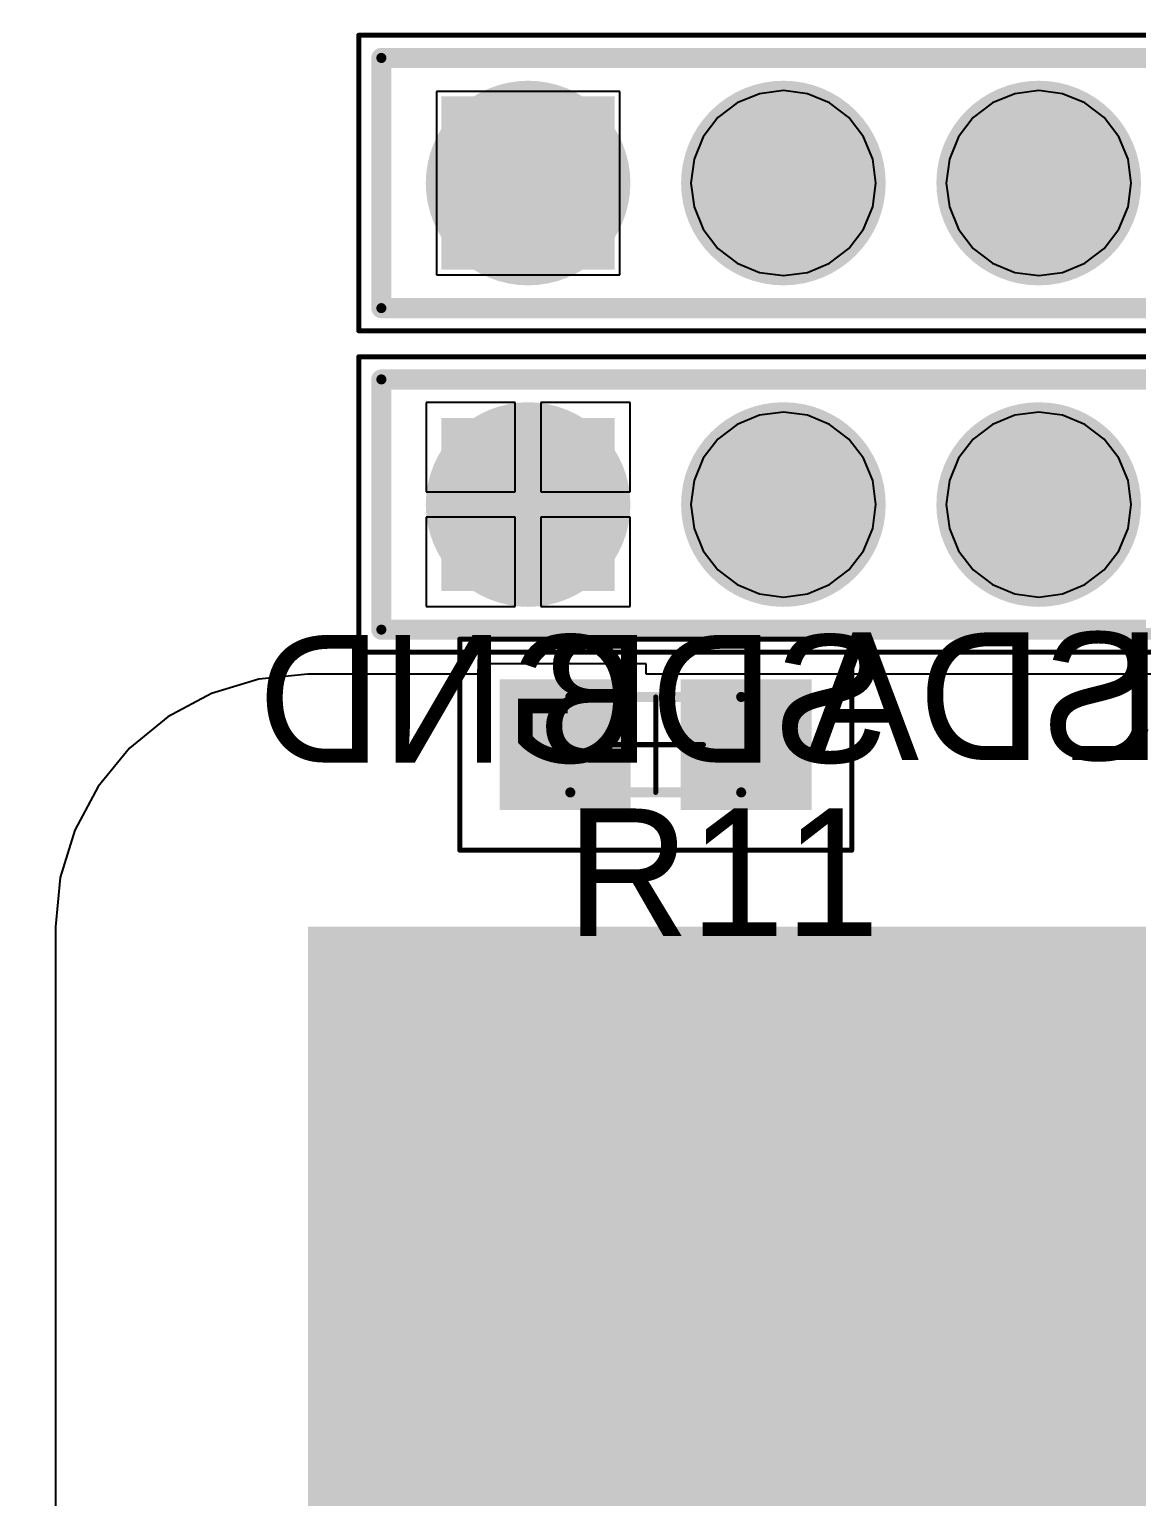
# Model space of a CAD drawing. Header units: millimetres. Extents: x 1.51 to 4.01, y 1.61 to 4.11.
# Drawn here: x 2.415 to 2.848, y 3.03 to 3.605 of the extents above; entities that cross this region are included whole.
import ezdxf

# ---------------------------------------------------------------- set-up
doc = ezdxf.new("R2010")
doc.units = ezdxf.units.MM
doc.header["$MEASUREMENT"] = 0
for name, color, linetype in [('BottomLayer', 5, 'Continuous'), ('BottomOverlay', 54, 'Continuous'), ('BottomSolder', 6, 'Continuous'), ('InternalPlane1', 76, 'Continuous'), ('InternalPlane2', 16, 'Continuous'), ('Mechanical1', 6, 'Continuous'), ('Mechanical13', 56, 'Continuous'), ('Mechanical15', 56, 'Continuous'), ('Mechanical3', 76, 'Continuous'), ('MultiLayer', 9, 'Continuous'), ('PadHoleLayer', 156, 'Continuous'), ('TopLayer', 1, 'Continuous'), ('TopOverlay', 2, 'Continuous'), ('TopPaste', 8, 'Continuous'), ('TopSolder', 216, 'Continuous')]:
    doc.layers.add(name, color=color, linetype=linetype)

# ---------------------------------------------------------------- blocks, each defined once
blk = doc.blocks.new('RESC0603_1608__M_23')
at = {"layer": 'Mechanical13', "const_width": 0.00394}
for points in [[(-0.03346, 0.0187), (0.03346, 0.0187)], [(-0.03346, -0.0187), (-0.03346, 0.0187)], [(0.03346, -0.0187), (0.03346, 0.0187)], [(-0.03346, -0.0187), (0.03346, -0.0187)]]:
    blk.add_lwpolyline(points, dxfattribs=at)
at = {"layer": 'Mechanical13', "const_width": 0.00197}
for points in [[(-0.03445, 0.0187, 1), (-0.03248, 0.0187, 1)], [(-0.03445, 0.0187, 1), (-0.03248, 0.0187, 1)], [(0.03248, 0.0187, 1), (0.03445, 0.0187, 1)], [(0.03248, 0.0187, 1), (0.03445, 0.0187, 1)], [(-0.03445, -0.0187, 1), (-0.03248, -0.0187, 1)], [(-0.03445, -0.0187, 1), (-0.03248, -0.0187, 1)], [(0.03248, -0.0187, 1), (0.03445, -0.0187, 1)], [(0.03248, -0.0187, 1), (0.03445, -0.0187, 1)]]:
    blk.add_lwpolyline(points, format="xyb", close=True, dxfattribs=at)
at = {"layer": 'Mechanical15', "const_width": 0.00197}
for points in [[(-0.07677, 0.04134), (0.07677, 0.04134)], [(-0.07677, -0.04134), (-0.07677, 0.04134)], [(0.07677, -0.04134), (0.07677, 0.04134)], [(0, -0.0187), (0, 0.0187)], [(-0.0187, 0), (0.0187, 0)], [(-0.07677, -0.04134), (0.07677, -0.04134)]]:
    blk.add_lwpolyline(points, dxfattribs=at)
at = {"layer": 'Mechanical15', "const_width": 0.000984}
for points in [[(-0.07726, 0.04134, 1), (-0.07628, 0.04134, 1)], [(-0.07726, 0.04134, 1), (-0.07628, 0.04134, 1)], [(0.07628, 0.04134, 1), (0.07726, 0.04134, 1)], [(0.07628, 0.04134, 1), (0.07726, 0.04134, 1)], [(-0.00049, 0.0187, 1), (0.00049, 0.0187, 1)], [(-0.01919, 0, 1), (-0.01821, 0, 1)], [(0.01821, 0, 1), (0.01919, 0, 1)], [(-0.00049, -0.0187, 1), (0.00049, -0.0187, 1)], [(-0.07726, -0.04134, 1), (-0.07628, -0.04134, 1)], [(-0.07726, -0.04134, 1), (-0.07628, -0.04134, 1)], [(0.07628, -0.04134, 1), (0.07726, -0.04134, 1)], [(0.07628, -0.04134, 1), (0.07726, -0.04134, 1)]]:
    blk.add_lwpolyline(points, format="xyb", close=True, dxfattribs=at)
at = {"layer": 'TopLayer'}
for points in [[(-0.01378, -0.02165), (-0.01378, 0.02165), (-0.05709, -0.02165), (-0.05709, 0.02165)], [(0.05709, -0.02165), (0.05709, 0.02165), (0.01378, -0.02165), (0.01378, 0.02165)]]:
    blk.add_solid(points, dxfattribs=at)
at = {"layer": 'TopPaste'}
for points in [[(-0.01378, -0.02165), (-0.01378, 0.02165), (-0.05709, -0.02165), (-0.05709, 0.02165)], [(0.05709, -0.02165), (0.05709, 0.02165), (0.01378, -0.02165), (0.01378, 0.02165)]]:
    blk.add_solid(points, dxfattribs=at)
at = {"layer": 'TopSolder'}
for points in [[(-0.00978, -0.02565), (-0.00978, 0.02565), (-0.06109, -0.02565), (-0.06109, 0.02565)], [(0.06109, -0.02565), (0.06109, 0.02565), (0.00978, -0.02565), (0.00978, 0.02565)]]:
    blk.add_solid(points, dxfattribs=at)
blk = doc.blocks.new('SMTC_MTLW_104_07_X_S_125_B_59')
at = {"layer": 'BottomLayer', "const_width": 0.02992}
for points in [[(0.08504, 0, 1), (0.11496, 0, 1)], [(0.18504, 0, 1), (0.21496, 0, 1)], [(0.28504, 0, 1), (0.31496, 0, 1)]]:
    blk.add_lwpolyline(points, format="xyb", close=True, dxfattribs=at)
at = {"layer": 'BottomLayer'}
blk.add_solid([(-0.02992, -0.02992), (0.02992, -0.02992), (-0.02992, 0.02992), (0.02992, 0.02992)], dxfattribs=at)
at = {"layer": 'BottomOverlay', "const_width": 0.00787}
for points in [[(-0.05748, 0.049), (0.35748, 0.049)], [(-0.05748, -0.049), (-0.05748, 0.049)], [(0.35748, -0.049), (0.35748, 0.049)], [(-0.05748, -0.049), (0.35748, -0.049)]]:
    blk.add_lwpolyline(points, dxfattribs=at)
at = {"layer": 'BottomOverlay', "const_width": 0.00394}
for points in [[(-0.05945, 0.049, 1), (-0.05551, 0.049, 1)], [(-0.05945, 0.049, 1), (-0.05551, 0.049, 1)], [(0.35551, 0.049, 1), (0.35945, 0.049, 1)], [(0.35551, 0.049, 1), (0.35945, 0.049, 1)], [(-0.05945, -0.049, 1), (-0.05551, -0.049, 1)], [(-0.05945, -0.049, 1), (-0.05551, -0.049, 1)], [(0.35551, -0.049, 1), (0.35945, -0.049, 1)], [(0.35551, -0.049, 1), (0.35945, -0.049, 1)]]:
    blk.add_lwpolyline(points, format="xyb", close=True, dxfattribs=at)
at = {"layer": 'BottomSolder', "const_width": 0.03392}
for points in [[(0.08304, 0, 1), (0.11696, 0, 1)], [(0.18304, 0, 1), (0.21696, 0, 1)], [(0.28304, 0, 1), (0.31696, 0, 1)]]:
    blk.add_lwpolyline(points, format="xyb", close=True, dxfattribs=at)
at = {"layer": 'BottomSolder'}
blk.add_solid([(-0.03392, -0.03392), (0.03392, -0.03392), (-0.03392, 0.03392), (0.03392, 0.03392)], dxfattribs=at)
at = {"layer": 'InternalPlane1', "const_width": 0.04008}
for points in [[(-0.02004, 0, 1), (0.02004, 0, 1)], [(0.07996, 0, 1), (0.12004, 0, 1)], [(0.17996, 0, 1), (0.22004, 0, 1)], [(0.27996, 0, 1), (0.32004, 0, 1)]]:
    blk.add_lwpolyline(points, format="xyb", close=True, dxfattribs=at)
at = {"layer": 'InternalPlane2', "const_width": 0.04008}
for points in [[(-0.02004, 0, 1), (0.02004, 0, 1)], [(0.07996, 0, 1), (0.12004, 0, 1)], [(0.17996, 0, 1), (0.22004, 0, 1)], [(0.27996, 0, 1), (0.32004, 0, 1)]]:
    blk.add_lwpolyline(points, format="xyb", close=True, dxfattribs=at)
at = {"layer": 'Mechanical13', "const_width": 0.00394}
for points in [[(-0.05748, -0.049), (-0.05748, 0.04902)], [(-0.05748, 0.049), (0.35748, 0.049)], [(0.35748, -0.049), (0.35748, 0.04902)], [(-0.05748, -0.049), (0.35748, -0.049)]]:
    blk.add_lwpolyline(points, dxfattribs=at)
at = {"layer": 'Mechanical13', "const_width": 0.00197}
for points in [[(-0.05846, 0.04902, 1), (-0.05649, 0.04902, 1)], [(-0.05846, 0.049, 1), (-0.05649, 0.049, 1)], [(0.3565, 0.04902, 1), (0.35847, 0.04902, 1)], [(0.3565, 0.049, 1), (0.35847, 0.049, 1)], [(-0.05846, -0.049, 1), (-0.0565, -0.049, 1)], [(-0.05846, -0.049, 1), (-0.0565, -0.049, 1)], [(0.3565, -0.049, 1), (0.35846, -0.049, 1)], [(0.3565, -0.049, 1), (0.35846, -0.049, 1)]]:
    blk.add_lwpolyline(points, format="xyb", close=True, dxfattribs=at)
at = {"layer": 'Mechanical15', "const_width": 0.00197}
for points in [[(-0.06634, 0.05787), (0.36634, 0.05787)], [(-0.06634, -0.05787), (-0.06634, 0.05787)], [(0.36634, -0.05787), (0.36634, 0.05787)], [(-0.06634, -0.05787), (0.36634, -0.05787)]]:
    blk.add_lwpolyline(points, dxfattribs=at)
at = {"layer": 'Mechanical15', "const_width": 0.000984}
for points in [[(-0.06683, 0.05787, 1), (-0.06585, 0.05787, 1)], [(-0.06683, 0.05787, 1), (-0.06585, 0.05787, 1)], [(0.36585, 0.05787, 1), (0.36683, 0.05787, 1)], [(0.36585, 0.05787, 1), (0.36683, 0.05787, 1)], [(-0.06683, -0.05787, 1), (-0.06585, -0.05787, 1)], [(-0.06683, -0.05787, 1), (-0.06585, -0.05787, 1)], [(0.36585, -0.05787, 1), (0.36683, -0.05787, 1)], [(0.36585, -0.05787, 1), (0.36683, -0.05787, 1)]]:
    blk.add_lwpolyline(points, format="xyb", close=True, dxfattribs=at)
at = {"layer": 'MultiLayer', "const_width": 0.02992}
for points in [[(0.08504, 0, 1), (0.11496, 0, 1)], [(0.18504, 0, 1), (0.21496, 0, 1)], [(0.28504, 0, 1), (0.31496, 0, 1)]]:
    blk.add_lwpolyline(points, format="xyb", close=True, dxfattribs=at)
at = {"layer": 'MultiLayer'}
blk.add_solid([(-0.02992, -0.02992), (0.02992, -0.02992), (-0.02992, 0.02992), (0.02992, 0.02992)], dxfattribs=at)
at = {"layer": 'PadHoleLayer', "const_width": 0.02008}
for points in [[(-0.01004, 0, 1), (0.01004, 0, 1)], [(0.08996, 0, 1), (0.11004, 0, 1)], [(0.18996, 0, 1), (0.21004, 0, 1)], [(0.28996, 0, 1), (0.31004, 0, 1)]]:
    blk.add_lwpolyline(points, format="xyb", close=True, dxfattribs=at)
at = {"layer": 'TopLayer', "const_width": 0.02992}
for points in [[(0.08504, 0, 1), (0.11496, 0, 1)], [(0.18504, 0, 1), (0.21496, 0, 1)], [(0.28504, 0, 1), (0.31496, 0, 1)]]:
    blk.add_lwpolyline(points, format="xyb", close=True, dxfattribs=at)
at = {"layer": 'TopLayer'}
blk.add_solid([(-0.02992, -0.02992), (0.02992, -0.02992), (-0.02992, 0.02992), (0.02992, 0.02992)], dxfattribs=at)
at = {"layer": 'TopSolder', "const_width": 0.03392}
for points in [[(0.08304, 0, 1), (0.11696, 0, 1)], [(0.18304, 0, 1), (0.21696, 0, 1)], [(0.28304, 0, 1), (0.31696, 0, 1)]]:
    blk.add_lwpolyline(points, format="xyb", close=True, dxfattribs=at)
at = {"layer": 'TopSolder'}
blk.add_solid([(-0.03392, -0.03392), (0.03392, -0.03392), (-0.03392, 0.03392), (0.03392, 0.03392)], dxfattribs=at)
blk = doc.blocks.new('SMTC_MTLW_104_07_X_S_125_B_60')
at = {"layer": 'BottomLayer', "const_width": 0.02992}
for points in [[(0.08504, 0, 1), (0.11496, 0, 1)], [(0.18504, 0, 1), (0.21496, 0, 1)], [(0.28504, 0, 1), (0.31496, 0, 1)]]:
    blk.add_lwpolyline(points, format="xyb", close=True, dxfattribs=at)
at = {"layer": 'BottomLayer'}
blk.add_solid([(-0.02992, -0.02992), (0.02992, -0.02992), (-0.02992, 0.02992), (0.02992, 0.02992)], dxfattribs=at)
at = {"layer": 'BottomOverlay', "const_width": 0.00787}
for points in [[(-0.05748, 0.049), (0.35748, 0.049)], [(-0.05748, -0.049), (-0.05748, 0.049)], [(0.35748, -0.049), (0.35748, 0.049)], [(-0.05748, -0.049), (0.35748, -0.049)]]:
    blk.add_lwpolyline(points, dxfattribs=at)
at = {"layer": 'BottomOverlay', "const_width": 0.00394}
for points in [[(-0.05945, 0.049, 1), (-0.05551, 0.049, 1)], [(-0.05945, 0.049, 1), (-0.05551, 0.049, 1)], [(0.35551, 0.049, 1), (0.35945, 0.049, 1)], [(0.35551, 0.049, 1), (0.35945, 0.049, 1)], [(-0.05945, -0.049, 1), (-0.05551, -0.049, 1)], [(-0.05945, -0.049, 1), (-0.05551, -0.049, 1)], [(0.35551, -0.049, 1), (0.35945, -0.049, 1)], [(0.35551, -0.049, 1), (0.35945, -0.049, 1)]]:
    blk.add_lwpolyline(points, format="xyb", close=True, dxfattribs=at)
at = {"layer": 'BottomSolder', "const_width": 0.03392}
for points in [[(0.08304, 0, 1), (0.11696, 0, 1)], [(0.18304, 0, 1), (0.21696, 0, 1)], [(0.28304, 0, 1), (0.31696, 0, 1)]]:
    blk.add_lwpolyline(points, format="xyb", close=True, dxfattribs=at)
at = {"layer": 'BottomSolder'}
blk.add_solid([(-0.03392, -0.03392), (0.03392, -0.03392), (-0.03392, 0.03392), (0.03392, 0.03392)], dxfattribs=at)
at = {"layer": 'InternalPlane1', "const_width": 0.04008}
for points in [[(-0.02004, 0, 1), (0.02004, 0, 1)], [(0.07996, 0, 1), (0.12004, 0, 1)], [(0.17996, 0, 1), (0.22004, 0, 1)], [(0.27996, 0, 1), (0.32004, 0, 1)]]:
    blk.add_lwpolyline(points, format="xyb", close=True, dxfattribs=at)
at = {"layer": 'InternalPlane2', "const_width": 0.04008}
for points in [[(-0.02004, 0, 1), (0.02004, 0, 1)], [(0.07996, 0, 1), (0.12004, 0, 1)], [(0.17996, 0, 1), (0.22004, 0, 1)], [(0.27996, 0, 1), (0.32004, 0, 1)]]:
    blk.add_lwpolyline(points, format="xyb", close=True, dxfattribs=at)
at = {"layer": 'Mechanical13', "const_width": 0.00394}
for points in [[(-0.05748, -0.049), (-0.05748, 0.04902)], [(-0.05748, 0.049), (0.35748, 0.049)], [(0.35748, -0.049), (0.35748, 0.04902)], [(-0.05748, -0.049), (0.35748, -0.049)]]:
    blk.add_lwpolyline(points, dxfattribs=at)
at = {"layer": 'Mechanical13', "const_width": 0.00197}
for points in [[(-0.05846, 0.04902, 1), (-0.05649, 0.04902, 1)], [(-0.05846, 0.049, 1), (-0.05649, 0.049, 1)], [(0.3565, 0.04902, 1), (0.35847, 0.04902, 1)], [(0.3565, 0.049, 1), (0.35847, 0.049, 1)], [(-0.05846, -0.049, 1), (-0.0565, -0.049, 1)], [(-0.05846, -0.049, 1), (-0.0565, -0.049, 1)], [(0.3565, -0.049, 1), (0.35846, -0.049, 1)], [(0.3565, -0.049, 1), (0.35846, -0.049, 1)]]:
    blk.add_lwpolyline(points, format="xyb", close=True, dxfattribs=at)
at = {"layer": 'Mechanical15', "const_width": 0.00197}
for points in [[(-0.06634, 0.05787), (0.36634, 0.05787)], [(-0.06634, -0.05787), (-0.06634, 0.05787)], [(0.36634, -0.05787), (0.36634, 0.05787)], [(-0.06634, -0.05787), (0.36634, -0.05787)]]:
    blk.add_lwpolyline(points, dxfattribs=at)
at = {"layer": 'Mechanical15', "const_width": 0.000984}
for points in [[(-0.06683, 0.05787, 1), (-0.06585, 0.05787, 1)], [(-0.06683, 0.05787, 1), (-0.06585, 0.05787, 1)], [(0.36585, 0.05787, 1), (0.36683, 0.05787, 1)], [(0.36585, 0.05787, 1), (0.36683, 0.05787, 1)], [(-0.06683, -0.05787, 1), (-0.06585, -0.05787, 1)], [(-0.06683, -0.05787, 1), (-0.06585, -0.05787, 1)], [(0.36585, -0.05787, 1), (0.36683, -0.05787, 1)], [(0.36585, -0.05787, 1), (0.36683, -0.05787, 1)]]:
    blk.add_lwpolyline(points, format="xyb", close=True, dxfattribs=at)
at = {"layer": 'MultiLayer', "const_width": 0.02992}
for points in [[(0.08504, 0, 1), (0.11496, 0, 1)], [(0.18504, 0, 1), (0.21496, 0, 1)], [(0.28504, 0, 1), (0.31496, 0, 1)]]:
    blk.add_lwpolyline(points, format="xyb", close=True, dxfattribs=at)
at = {"layer": 'MultiLayer'}
blk.add_solid([(-0.02992, -0.02992), (0.02992, -0.02992), (-0.02992, 0.02992), (0.02992, 0.02992)], dxfattribs=at)
at = {"layer": 'PadHoleLayer', "const_width": 0.02008}
for points in [[(-0.01004, 0, 1), (0.01004, 0, 1)], [(0.08996, 0, 1), (0.11004, 0, 1)], [(0.18996, 0, 1), (0.21004, 0, 1)], [(0.28996, 0, 1), (0.31004, 0, 1)]]:
    blk.add_lwpolyline(points, format="xyb", close=True, dxfattribs=at)
at = {"layer": 'TopLayer', "const_width": 0.02992}
for points in [[(0.08504, 0, 1), (0.11496, 0, 1)], [(0.18504, 0, 1), (0.21496, 0, 1)], [(0.28504, 0, 1), (0.31496, 0, 1)]]:
    blk.add_lwpolyline(points, format="xyb", close=True, dxfattribs=at)
at = {"layer": 'TopLayer'}
blk.add_solid([(-0.02992, -0.02992), (0.02992, -0.02992), (-0.02992, 0.02992), (0.02992, 0.02992)], dxfattribs=at)
at = {"layer": 'TopSolder', "const_width": 0.03392}
for points in [[(0.08304, 0, 1), (0.11696, 0, 1)], [(0.18304, 0, 1), (0.21696, 0, 1)], [(0.28304, 0, 1), (0.31696, 0, 1)]]:
    blk.add_lwpolyline(points, format="xyb", close=True, dxfattribs=at)
at = {"layer": 'TopSolder'}
blk.add_solid([(-0.03392, -0.03392), (0.03392, -0.03392), (-0.03392, 0.03392), (0.03392, 0.03392)], dxfattribs=at)

msp = doc.modelspace()

# ---------------------------------------------------------------- linework, layer by layer
at = {"layer": 'BottomLayer'}
for p, q in [((2.64592, 3.58092), (2.57408, 3.58092)), ((2.57408, 3.58092), (2.57408, 3.50908)), ((2.64592, 3.50908), (2.64592, 3.58092)), ((2.71, 3.58123), (2.70062, 3.58)), ((2.71938, 3.58), (2.71, 3.58123)), ((2.81, 3.58123), (2.80062, 3.58)), ((2.81938, 3.58), (2.81, 3.58123)), ((2.69188, 3.57638), (2.68438, 3.57062)), ((2.70062, 3.58), (2.69188, 3.57638)), ((2.72812, 3.57638), (2.71938, 3.58)), ((2.73562, 3.57062), (2.72812, 3.57638)), ((2.79188, 3.57638), (2.78438, 3.57062)), ((2.80062, 3.58), (2.79188, 3.57638)), ((2.82812, 3.57638), (2.81938, 3.58)), ((2.83562, 3.57062), (2.82812, 3.57638)), ((2.68438, 3.57062), (2.67862, 3.56312)), ((2.74138, 3.56312), (2.73562, 3.57062)), ((2.78438, 3.57062), (2.77862, 3.56312)), ((2.84138, 3.56312), (2.83562, 3.57062)), ((2.67862, 3.56312), (2.675, 3.55438)), ((2.745, 3.55438), (2.74138, 3.56312)), ((2.77862, 3.56312), (2.775, 3.55438)), ((2.845, 3.55438), (2.84138, 3.56312)), ((2.675, 3.55438), (2.67377, 3.545)), ((2.74623, 3.545), (2.745, 3.55438)), ((2.775, 3.55438), (2.77377, 3.545)), ((2.84623, 3.545), (2.845, 3.55438)), ((2.67377, 3.545), (2.675, 3.53562)), ((2.745, 3.53562), (2.74623, 3.545)), ((2.77377, 3.545), (2.775, 3.53562)), ((2.845, 3.53562), (2.84623, 3.545)), ((2.675, 3.53562), (2.67862, 3.52688)), ((2.74138, 3.52688), (2.745, 3.53562)), ((2.775, 3.53562), (2.77862, 3.52688)), ((2.84138, 3.52688), (2.845, 3.53562)), ((2.67862, 3.52688), (2.68438, 3.51938)), ((2.73562, 3.51938), (2.74138, 3.52688)), ((2.77862, 3.52688), (2.78438, 3.51938)), ((2.83562, 3.51938), (2.84138, 3.52688)), ((2.68438, 3.51938), (2.69188, 3.51362)), ((2.72812, 3.51362), (2.73562, 3.51938)), ((2.78438, 3.51938), (2.79188, 3.51362)), ((2.82812, 3.51362), (2.83562, 3.51938)), ((2.69188, 3.51362), (2.70062, 3.51)), ((2.71938, 3.51), (2.72812, 3.51362)), ((2.79188, 3.51362), (2.80062, 3.51)), ((2.81938, 3.51), (2.82812, 3.51362)), ((2.57408, 3.50908), (2.64592, 3.50908)), ((2.70062, 3.51), (2.71, 3.50877)), ((2.71, 3.50877), (2.71938, 3.51)), ((2.80062, 3.51), (2.81, 3.50877)), ((2.81, 3.50877), (2.81938, 3.51)), ((2.605, 3.45898), (2.57008, 3.45898)), ((2.57008, 3.45898), (2.57008, 3.42406)), ((2.605, 3.42406), (2.605, 3.45898)), ((2.64992, 3.45898), (2.615, 3.45898)), ((2.615, 3.45898), (2.615, 3.42406)), ((2.64992, 3.42406), (2.64992, 3.45898)), ((2.71, 3.45529), (2.70062, 3.45405)), ((2.71938, 3.45405), (2.71, 3.45529)), ((2.81, 3.45529), (2.80062, 3.45405)), ((2.81938, 3.45405), (2.81, 3.45529)), ((2.69188, 3.45043), (2.68438, 3.44467)), ((2.70062, 3.45405), (2.69188, 3.45043)), ((2.72812, 3.45043), (2.71938, 3.45405)), ((2.73562, 3.44467), (2.72812, 3.45043)), ((2.79188, 3.45043), (2.78438, 3.44467)), ((2.80062, 3.45405), (2.79188, 3.45043)), ((2.82812, 3.45043), (2.81938, 3.45405)), ((2.83562, 3.44467), (2.82812, 3.45043)), ((2.68438, 3.44467), (2.67862, 3.43717)), ((2.74138, 3.43717), (2.73562, 3.44467)), ((2.78438, 3.44467), (2.77862, 3.43717)), ((2.84138, 3.43717), (2.83562, 3.44467)), ((2.67862, 3.43717), (2.675, 3.42843)), ((2.745, 3.42843), (2.74138, 3.43717)), ((2.77862, 3.43717), (2.775, 3.42843)), ((2.845, 3.42843), (2.84138, 3.43717)), ((2.675, 3.42843), (2.67377, 3.41906)), ((2.74623, 3.41906), (2.745, 3.42843)), ((2.775, 3.42843), (2.77377, 3.41906)), ((2.84623, 3.41906), (2.845, 3.42843)), ((2.57008, 3.42406), (2.605, 3.42406)), ((2.615, 3.42406), (2.64992, 3.42406)), ((2.67377, 3.41906), (2.675, 3.40968)), ((2.745, 3.40968), (2.74623, 3.41906)), ((2.77377, 3.41906), (2.775, 3.40968)), ((2.845, 3.40968), (2.84623, 3.41906)), ((2.605, 3.41406), (2.57008, 3.41406)), ((2.57008, 3.41406), (2.57008, 3.37913)), ((2.605, 3.37913), (2.605, 3.41406)), ((2.64992, 3.41406), (2.615, 3.41406)), ((2.615, 3.41406), (2.615, 3.37913)), ((2.64992, 3.37913), (2.64992, 3.41406)), ((2.675, 3.40968), (2.67862, 3.40094)), ((2.74138, 3.40094), (2.745, 3.40968)), ((2.775, 3.40968), (2.77862, 3.40094)), ((2.84138, 3.40094), (2.845, 3.40968)), ((2.67862, 3.40094), (2.68438, 3.39344)), ((2.73562, 3.39344), (2.74138, 3.40094)), ((2.77862, 3.40094), (2.78438, 3.39344)), ((2.83562, 3.39344), (2.84138, 3.40094)), ((2.68438, 3.39344), (2.69188, 3.38768)), ((2.72812, 3.38768), (2.73562, 3.39344)), ((2.78438, 3.39344), (2.79188, 3.38768)), ((2.82812, 3.38768), (2.83562, 3.39344)), ((2.69188, 3.38768), (2.70062, 3.38406)), ((2.71938, 3.38406), (2.72812, 3.38768)), ((2.79188, 3.38768), (2.80062, 3.38406)), ((2.81938, 3.38406), (2.82812, 3.38768)), ((2.70062, 3.38406), (2.71, 3.38282)), ((2.71, 3.38282), (2.71938, 3.38406)), ((2.80062, 3.38406), (2.81, 3.38282)), ((2.81, 3.38282), (2.81938, 3.38406)), ((2.57008, 3.37913), (2.605, 3.37913)), ((2.615, 3.37913), (2.64992, 3.37913))]:
    msp.add_line(p, q, dxfattribs=at)
at = {"layer": 'BottomLayer', "const_width": 0.05}
msp.add_lwpolyline([(1.63174, 3.05894, -0.315299), (2.56106, 3.98826)], format="xyb", dxfattribs=at)
at = {"layer": 'InternalPlane1', "const_width": 0.04}
for points in [[(1.52968, 2.86, -0.414214), (2.76, 4.09032)], [(2.76, 4.09032, -0.414214), (3.99031, 2.86)]]:
    msp.add_lwpolyline(points, format="xyb", dxfattribs=at)
at = {"layer": 'InternalPlane2', "const_width": 0.04}
for points in [[(1.52968, 2.86, -0.414214), (2.76, 4.09032)], [(2.76, 4.09032, -0.414214), (3.99031, 2.86)]]:
    msp.add_lwpolyline(points, format="xyb", dxfattribs=at)
at = {"layer": 'Mechanical1', "const_width": 0.01}
msp.add_lwpolyline([(3.99031, 2.86, 1), (1.52968, 2.86, 1)], format="xyb", close=True, dxfattribs=at)
at = {"layer": 'Mechanical3', "const_width": 0.03937}
msp.add_lwpolyline([(3.75606, 2.86, 1), (1.76394, 2.86, 1)], format="xyb", close=True, dxfattribs=at)
at = {"layer": 'TopLayer'}
for p, q in [((2.64592, 3.58092), (2.57408, 3.58092)), ((2.57408, 3.58092), (2.57408, 3.50908)), ((2.64592, 3.50908), (2.64592, 3.58092)), ((2.71, 3.58123), (2.70062, 3.58)), ((2.71938, 3.58), (2.71, 3.58123)), ((2.81, 3.58123), (2.80062, 3.58)), ((2.81938, 3.58), (2.81, 3.58123)), ((2.69188, 3.57638), (2.68438, 3.57062)), ((2.70062, 3.58), (2.69188, 3.57638)), ((2.72812, 3.57638), (2.71938, 3.58)), ((2.73562, 3.57062), (2.72812, 3.57638)), ((2.79188, 3.57638), (2.78438, 3.57062)), ((2.80062, 3.58), (2.79188, 3.57638)), ((2.82812, 3.57638), (2.81938, 3.58)), ((2.83562, 3.57062), (2.82812, 3.57638)), ((2.68438, 3.57062), (2.67862, 3.56312)), ((2.74138, 3.56312), (2.73562, 3.57062)), ((2.78438, 3.57062), (2.77862, 3.56312)), ((2.84138, 3.56312), (2.83562, 3.57062)), ((2.67862, 3.56312), (2.675, 3.55438)), ((2.745, 3.55438), (2.74138, 3.56312)), ((2.77862, 3.56312), (2.775, 3.55438)), ((2.845, 3.55438), (2.84138, 3.56312)), ((2.675, 3.55438), (2.67377, 3.545)), ((2.74623, 3.545), (2.745, 3.55438)), ((2.775, 3.55438), (2.77377, 3.545)), ((2.84623, 3.545), (2.845, 3.55438)), ((2.67377, 3.545), (2.675, 3.53562)), ((2.745, 3.53562), (2.74623, 3.545)), ((2.77377, 3.545), (2.775, 3.53562)), ((2.845, 3.53562), (2.84623, 3.545)), ((2.675, 3.53562), (2.67862, 3.52688)), ((2.74138, 3.52688), (2.745, 3.53562)), ((2.775, 3.53562), (2.77862, 3.52688)), ((2.84138, 3.52688), (2.845, 3.53562)), ((2.67862, 3.52688), (2.68438, 3.51938)), ((2.73562, 3.51938), (2.74138, 3.52688)), ((2.77862, 3.52688), (2.78438, 3.51938)), ((2.83562, 3.51938), (2.84138, 3.52688)), ((2.68438, 3.51938), (2.69188, 3.51362)), ((2.72812, 3.51362), (2.73562, 3.51938)), ((2.78438, 3.51938), (2.79188, 3.51362)), ((2.82812, 3.51362), (2.83562, 3.51938)), ((2.69188, 3.51362), (2.70062, 3.51)), ((2.71938, 3.51), (2.72812, 3.51362)), ((2.79188, 3.51362), (2.80062, 3.51)), ((2.81938, 3.51), (2.82812, 3.51362)), ((2.57408, 3.50908), (2.64592, 3.50908)), ((2.70062, 3.51), (2.71, 3.50877)), ((2.71, 3.50877), (2.71938, 3.51)), ((2.80062, 3.51), (2.81, 3.50877)), ((2.81, 3.50877), (2.81938, 3.51)), ((2.605, 3.45898), (2.57008, 3.45898)), ((2.57008, 3.45898), (2.57008, 3.42406)), ((2.605, 3.42406), (2.605, 3.45898)), ((2.64992, 3.45898), (2.615, 3.45898)), ((2.615, 3.45898), (2.615, 3.42406)), ((2.64992, 3.42406), (2.64992, 3.45898)), ((2.71, 3.45529), (2.70062, 3.45405)), ((2.71938, 3.45405), (2.71, 3.45529)), ((2.81, 3.45529), (2.80062, 3.45405)), ((2.81938, 3.45405), (2.81, 3.45529)), ((2.69188, 3.45043), (2.68438, 3.44467)), ((2.70062, 3.45405), (2.69188, 3.45043)), ((2.72812, 3.45043), (2.71938, 3.45405)), ((2.73562, 3.44467), (2.72812, 3.45043)), ((2.79188, 3.45043), (2.78438, 3.44467)), ((2.80062, 3.45405), (2.79188, 3.45043)), ((2.82812, 3.45043), (2.81938, 3.45405)), ((2.83562, 3.44467), (2.82812, 3.45043)), ((2.68438, 3.44467), (2.67862, 3.43717)), ((2.74138, 3.43717), (2.73562, 3.44467)), ((2.78438, 3.44467), (2.77862, 3.43717)), ((2.84138, 3.43717), (2.83562, 3.44467)), ((2.67862, 3.43717), (2.675, 3.42843)), ((2.745, 3.42843), (2.74138, 3.43717)), ((2.77862, 3.43717), (2.775, 3.42843)), ((2.845, 3.42843), (2.84138, 3.43717)), ((2.675, 3.42843), (2.67377, 3.41906)), ((2.74623, 3.41906), (2.745, 3.42843)), ((2.775, 3.42843), (2.77377, 3.41906)), ((2.84623, 3.41906), (2.845, 3.42843)), ((2.57008, 3.42406), (2.605, 3.42406)), ((2.615, 3.42406), (2.64992, 3.42406)), ((2.67377, 3.41906), (2.675, 3.40968)), ((2.745, 3.40968), (2.74623, 3.41906)), ((2.77377, 3.41906), (2.775, 3.40968)), ((2.845, 3.40968), (2.84623, 3.41906)), ((2.605, 3.41406), (2.57008, 3.41406)), ((2.57008, 3.41406), (2.57008, 3.37913)), ((2.605, 3.37913), (2.605, 3.41406)), ((2.64992, 3.41406), (2.615, 3.41406)), ((2.615, 3.41406), (2.615, 3.37913)), ((2.64992, 3.37913), (2.64992, 3.41406)), ((2.675, 3.40968), (2.67862, 3.40094)), ((2.74138, 3.40094), (2.745, 3.40968)), ((2.775, 3.40968), (2.77862, 3.40094)), ((2.84138, 3.40094), (2.845, 3.40968)), ((2.67862, 3.40094), (2.68438, 3.39344)), ((2.73562, 3.39344), (2.74138, 3.40094)), ((2.77862, 3.40094), (2.78438, 3.39344)), ((2.83562, 3.39344), (2.84138, 3.40094)), ((2.68438, 3.39344), (2.69188, 3.38768)), ((2.72812, 3.38768), (2.73562, 3.39344)), ((2.78438, 3.39344), (2.79188, 3.38768)), ((2.82812, 3.38768), (2.83562, 3.39344)), ((2.69188, 3.38768), (2.70062, 3.38406)), ((2.71938, 3.38406), (2.72812, 3.38768)), ((2.79188, 3.38768), (2.80062, 3.38406)), ((2.81938, 3.38406), (2.82812, 3.38768)), ((2.70062, 3.38406), (2.71, 3.38282)), ((2.71, 3.38282), (2.71938, 3.38406)), ((2.80062, 3.38406), (2.81, 3.38282)), ((2.81, 3.38282), (2.81938, 3.38406)), ((2.57008, 3.37913), (2.605, 3.37913)), ((2.615, 3.37913), (2.64992, 3.37913)), ((2.52378, 3.3526), (2.50448, 3.3507)), ((2.59291, 3.3526), (2.52378, 3.3526)), ((2.65622, 3.35665), (2.59291, 3.35665)), ((2.59291, 3.35665), (2.59291, 3.3526)), ((2.65622, 3.3526), (2.65622, 3.35665)), ((2.66778, 3.3526), (2.65622, 3.3526)), ((2.72309, 3.35265), (2.66778, 3.35265)), ((2.66778, 3.35265), (2.66778, 3.3526)), ((2.72309, 3.3526), (2.72309, 3.35265)), ((2.99622, 3.3526), (2.72309, 3.3526)), ((2.50448, 3.3507), (2.48593, 3.34507)), ((2.48593, 3.34507), (2.46883, 3.33593)), ((2.46883, 3.33593), (2.45385, 3.32363)), ((2.45385, 3.32363), (2.44155, 3.30865)), ((2.44155, 3.30865), (2.43241, 3.29155)), ((2.43241, 3.29155), (2.42678, 3.273)), ((2.42678, 3.273), (2.42488, 3.2537)), ((2.42488, 3.2537), (2.42488, 2.97811))]:
    msp.add_line(p, q, dxfattribs=at)
msp.add_solid([(2.52378, 2.97811), (2.99622, 2.97811), (2.52378, 3.2537), (2.99622, 3.2537)], dxfattribs=at)

# ---------------------------------------------------------------- block references
at = {"rotation": 360}
for name, p in [('SMTC_MTLW_104_07_X_S_125_B_59', (2.61, 3.545)), ('SMTC_MTLW_104_07_X_S_125_B_60', (2.61, 3.41906))]:
    msp.add_blockref(name, p, dxfattribs=at)
msp.add_blockref('RESC0603_1608__M_23', (2.66, 3.325))

# ---------------------------------------------------------------- texts
at = {"layer": 'BottomOverlay', "text_generation_flag": 2}
for s, p in [('GND', (2.653, 3.318)), ('SDB', (2.751, 3.318)), ('SDA', (2.856, 3.319)), ('SCL', (2.951, 3.319))]:
    msp.add_text(s, height=0.05, rotation=360, dxfattribs=at).set_placement(p)
at = {"layer": 'TopOverlay'}
msp.add_text('R11', height=0.05, dxfattribs=at).set_placement((2.625, 3.25))

doc.saveas('drawing.dxf')
